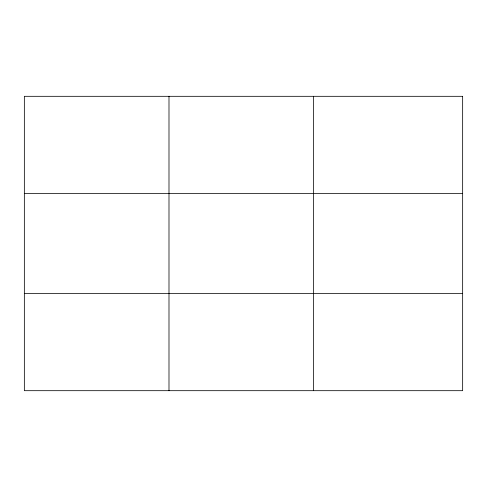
<?xml version="1.0" encoding="UTF-8"?>
<svg xmlns="http://www.w3.org/2000/svg" width="487" height="487" viewBox="0 0 487 487"><rect width="100%" height="100%" fill="white"/><g stroke="black" fill="none" stroke-linecap="round" stroke-linejoin="round"><path stroke-width="0.73" d="M168.989 390.684L168.989 96.316M313.628 390.684L313.628 96.316M24.35 193.455L462.65 193.455M24.35 293.545L462.65 293.545M462.65 96.316L462.65 390.684L24.35 390.684L24.35 96.316L462.65 96.316"/></g></svg>
